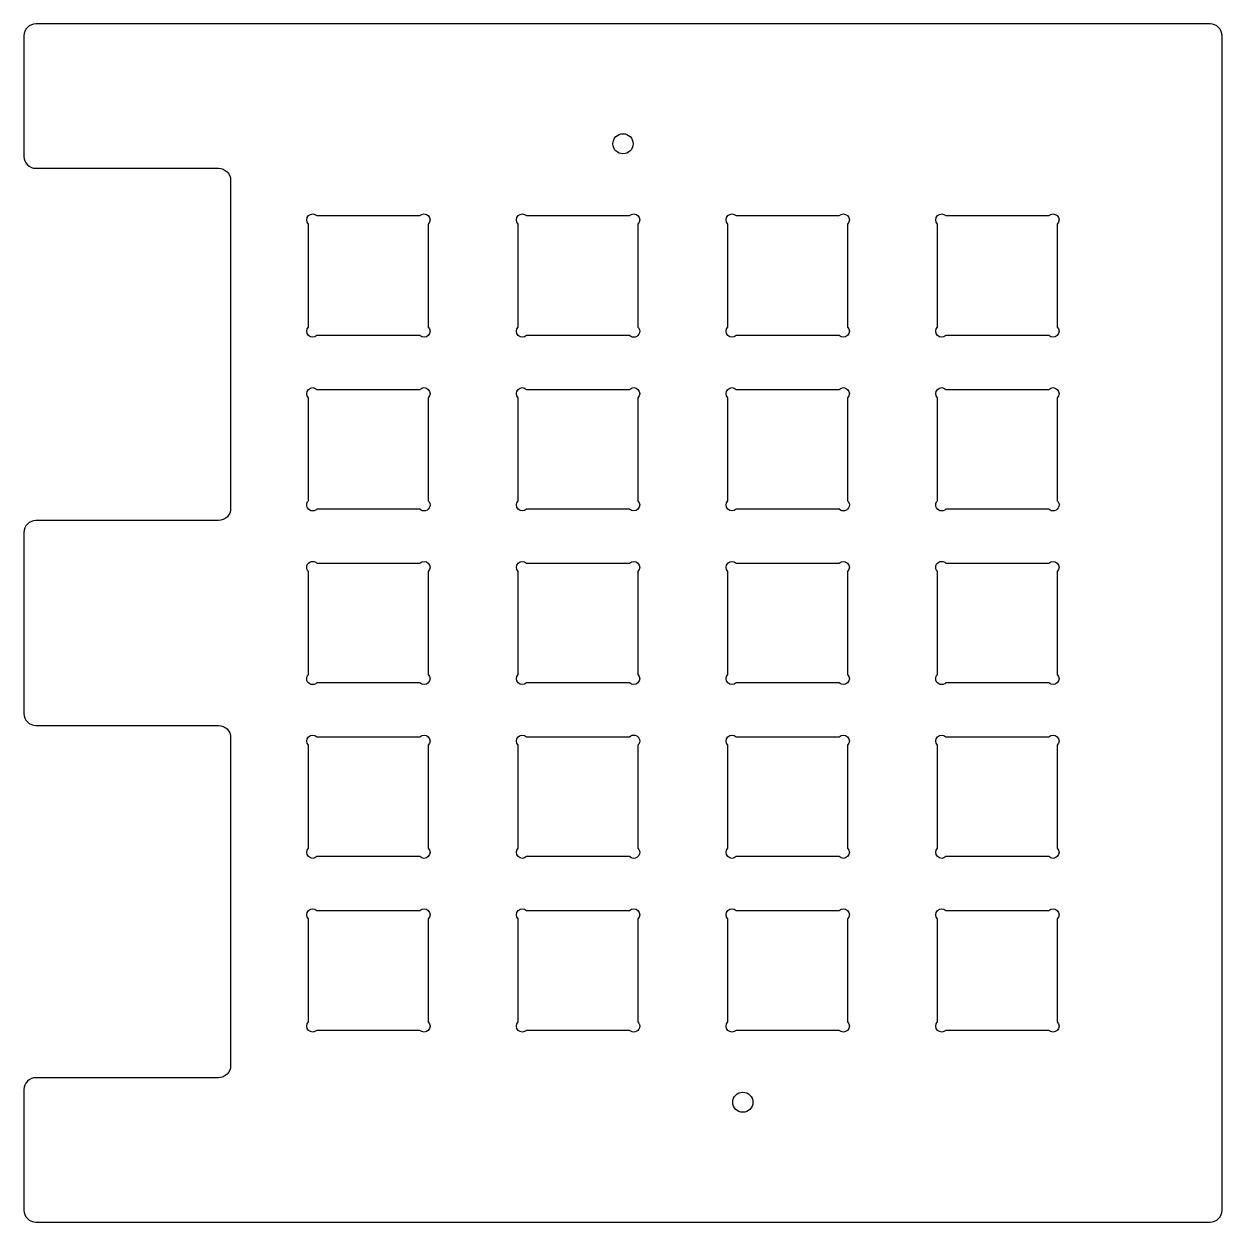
# Model space of a CAD drawing. Header units: inches. Extents: x -100 to 100, y -100 to 100.
import ezdxf

# ---------------------------------------------------------------- set-up
doc = ezdxf.new("R2010")
doc.units = ezdxf.units.IN
doc.header["$MEASUREMENT"] = 0
doc.layers.add('pusher_plate', color=7, linetype='Continuous')

msp = doc.modelspace()

# ---------------------------------------------------------------- linework, layer by layer
at = {"layer": 'pusher_plate'}
for points in [[(-100, -77.9), (-100, -98, 0.414214), (-98, -100), (98, -100, 0.414214), (100, -98), (100, 98, 0.414214), (98, 100), (-98, 100, 0.414214), (-100, 98), (-100, 77.9, 0.414214), (-98, 75.9), (-67.5, 75.9, -0.414214), (-65.5, 73.9), (-65.5, 19.1, -0.414214), (-67.5, 17.1), (-98, 17.1, 0.414214), (-100, 15.1), (-100, -15.1, 0.414214), (-98, -17.1), (-67.5, -17.1, -0.414214), (-65.5, -19.1), (-65.5, -73.9, -0.414214), (-67.5, -75.9), (-98, -75.9, 0.414214)], [(-32.5, 66.59), (-32.5, 49.41, -1), (-33.91, 48), (-51.09, 48, -1), (-52.5, 49.41), (-52.5, 66.59, -1), (-51.09, 68), (-33.91, 68, -1)], [(2.5, 66.59), (2.5, 49.41, -1), (1.09, 48), (-16.09, 48, -1), (-17.5, 49.41), (-17.5, 66.59, -1), (-16.09, 68), (1.09, 68, -1)], [(37.5, 66.59), (37.5, 49.41, -1), (36.09, 48), (18.91, 48, -1), (17.5, 49.41), (17.5, 66.59, -1), (18.91, 68), (36.09, 68, -1)], [(72.5, 66.59), (72.5, 49.41, -1), (71.09, 48), (53.91, 48, -1), (52.5, 49.41), (52.5, 66.59, -1), (53.91, 68), (71.09, 68, -1)], [(-32.5, 37.59), (-32.5, 20.41, -1), (-33.91, 19), (-51.09, 19, -1), (-52.5, 20.41), (-52.5, 37.59, -1), (-51.09, 39), (-33.91, 39, -1)], [(2.5, 37.59), (2.5, 20.41, -1), (1.09, 19), (-16.09, 19, -1), (-17.5, 20.41), (-17.5, 37.59, -1), (-16.09, 39), (1.09, 39, -1)], [(37.5, 37.59), (37.5, 20.41, -1), (36.09, 19), (18.91, 19, -1), (17.5, 20.41), (17.5, 37.59, -1), (18.91, 39), (36.09, 39, -1)], [(72.5, 37.59), (72.5, 20.41, -1), (71.09, 19), (53.91, 19, -1), (52.5, 20.41), (52.5, 37.59, -1), (53.91, 39), (71.09, 39, -1)], [(-32.5, 8.59), (-32.5, -8.59, -1), (-33.91, -10), (-51.09, -10, -1), (-52.5, -8.59), (-52.5, 8.59, -1), (-51.09, 10), (-33.91, 10, -1)], [(2.5, 8.59), (2.5, -8.59, -1), (1.09, -10), (-16.09, -10, -1), (-17.5, -8.59), (-17.5, 8.59, -1), (-16.09, 10), (1.09, 10, -1)], [(37.5, 8.59), (37.5, -8.59, -1), (36.09, -10), (18.91, -10, -1), (17.5, -8.59), (17.5, 8.59, -1), (18.91, 10), (36.09, 10, -1)], [(72.5, 8.59), (72.5, -8.59, -1), (71.09, -10), (53.91, -10, -1), (52.5, -8.59), (52.5, 8.59, -1), (53.91, 10), (71.09, 10, -1)], [(-32.5, -20.41), (-32.5, -37.59, -1), (-33.91, -39), (-51.09, -39, -1), (-52.5, -37.59), (-52.5, -20.41, -1), (-51.09, -19), (-33.91, -19, -1)], [(2.5, -20.41), (2.5, -37.59, -1), (1.09, -39), (-16.09, -39, -1), (-17.5, -37.59), (-17.5, -20.41, -1), (-16.09, -19), (1.09, -19, -1)], [(37.5, -20.41), (37.5, -37.59, -1), (36.09, -39), (18.91, -39, -1), (17.5, -37.59), (17.5, -20.41, -1), (18.91, -19), (36.09, -19, -1)], [(72.5, -20.41), (72.5, -37.59, -1), (71.09, -39), (53.91, -39, -1), (52.5, -37.59), (52.5, -20.41, -1), (53.91, -19), (71.09, -19, -1)], [(-32.5, -49.41), (-32.5, -66.59, -1), (-33.91, -68), (-51.09, -68, -1), (-52.5, -66.59), (-52.5, -49.41, -1), (-51.09, -48), (-33.91, -48, -1)], [(2.5, -49.41), (2.5, -66.59, -1), (1.09, -68), (-16.09, -68, -1), (-17.5, -66.59), (-17.5, -49.41, -1), (-16.09, -48), (1.09, -48, -1)], [(37.5, -49.41), (37.5, -66.59, -1), (36.09, -68), (18.91, -68, -1), (17.5, -66.59), (17.5, -49.41, -1), (18.91, -48), (36.09, -48, -1)], [(72.5, -49.41), (72.5, -66.59, -1), (71.09, -68), (53.91, -68, -1), (52.5, -66.59), (52.5, -49.41, -1), (53.91, -48), (71.09, -48, -1)]]:
    msp.add_lwpolyline(points, format="xyb", close=True, dxfattribs=at)
for centre in [(0, 80), (20, -80)]:
    msp.add_circle(centre, 1.68, dxfattribs=at)

doc.saveas('drawing.dxf')
